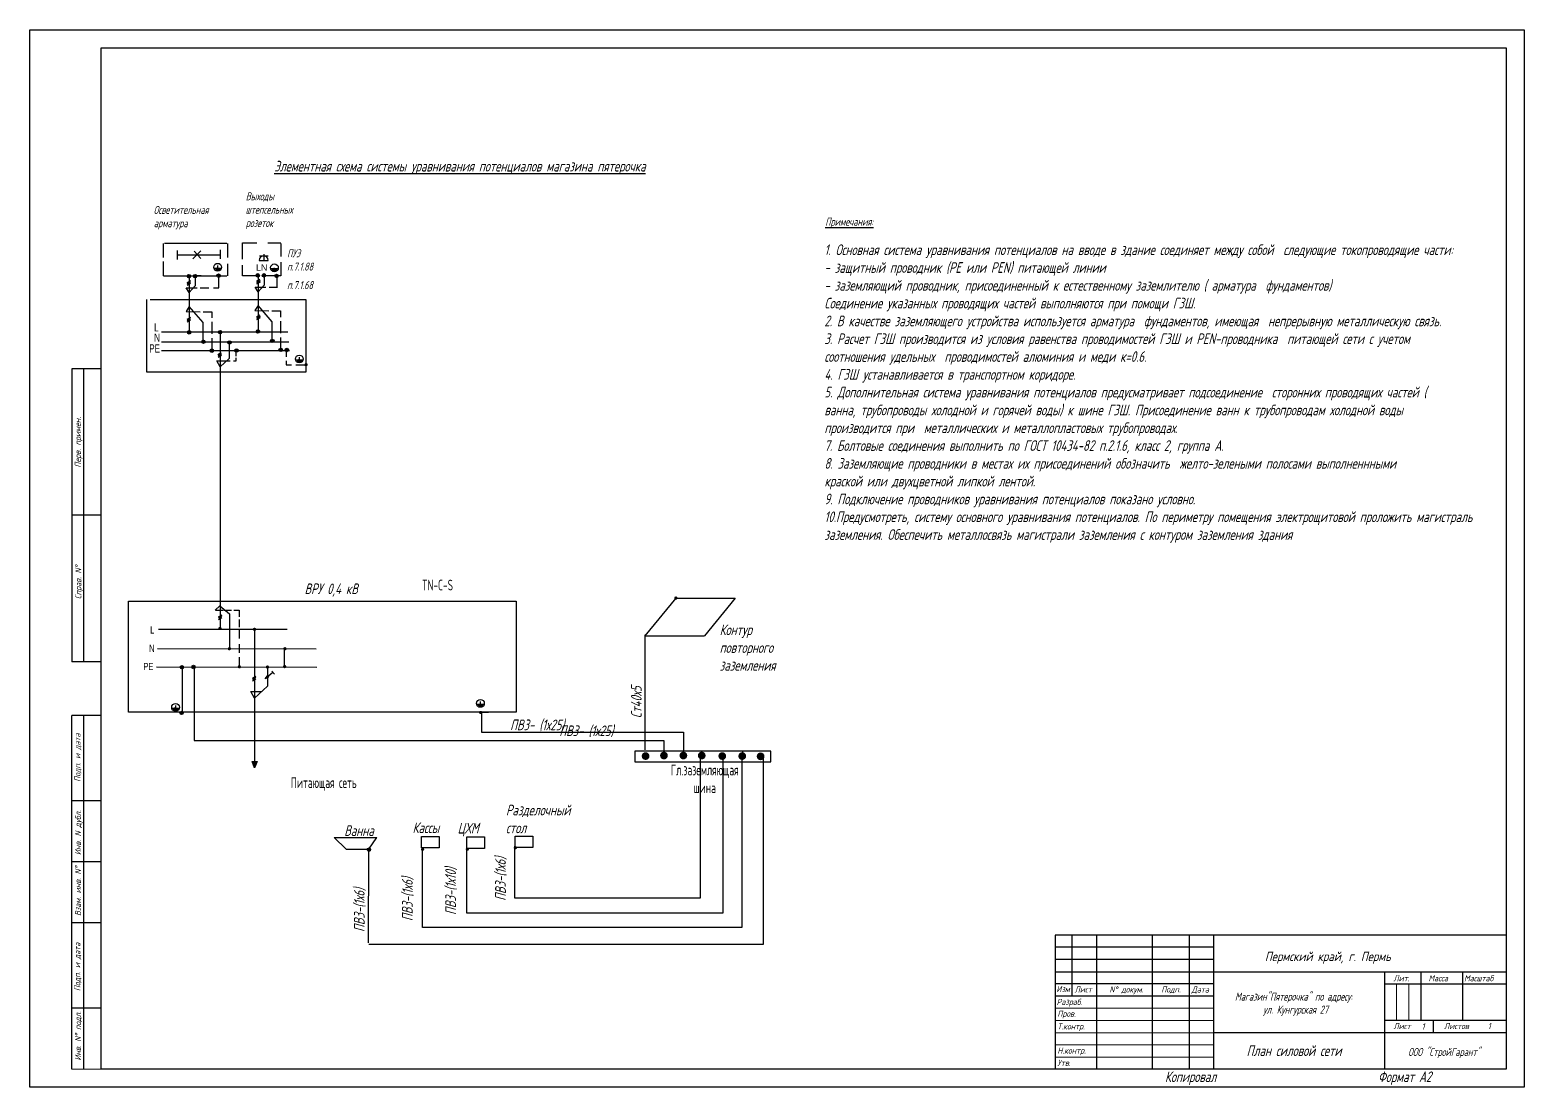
# Model space of a CAD drawing. Header units: millimetres. Extents: x -5700 to 80102, y -23640 to 6060.
# Drawn here: x 38102 to 80102, y -23640 to 6060 of the extents above; entities that cross this region are included whole.
import ezdxf

# ---------------------------------------------------------------- set-up
doc = ezdxf.new("R2010")
doc.units = ezdxf.units.MM
doc.layers.add('SHTAMP_Ном_пера__98', color=7, linetype='Continuous', lineweight=25, true_color=0x1f1f1f)
for name, color, linetype, lineweight in [('Основная', 7, 'Continuous', 40), ('СЛ - текст', 7, 'Continuous', 13), ('Стены', 7, 'Continuous', 35), ('текст', 250, 'Continuous', 20), ('тонкая', 7, 'Continuous', 20)]:
    doc.layers.add(name, color=color, linetype=linetype, lineweight=lineweight)
doc.styles.add('ROMANS', font='romans.shx', dxfattribs={"width": 0.7, "oblique": 15, "height": 1})
doc.styles.add('SPDS', font='SPDS.shx', dxfattribs={"width": 0.8, "height": 2.2})
doc.styles.get("Standard").update_dxf_attribs({"font": 'arial.ttf'})
doc.styles.add('стиль1', font='romans.shx', dxfattribs={"width": 0.75, "oblique": 15, "height": 3.5})

msp = doc.modelspace()

# ---------------------------------------------------------------- hatches: boundary and pattern name
at = {"linetype": 'ByBlock', "lineweight": 25}
h = msp.add_hatch(color=0, dxfattribs=at)
edge = h.paths.add_edge_path()
edge.add_arc((42570.72318, -858.44963), 47.96783, 0, 360)
h = msp.add_hatch(color=0, dxfattribs=at)
edge = h.paths.add_edge_path()
edge.add_arc((42745.26816, -858.44963), 47.96783, 0, 360)
h = msp.add_hatch(color=0, dxfattribs=at)
edge = h.paths.add_edge_path()
edge.add_arc((43405.50364, -843.28175), 47.96783, 0, 360)
h = msp.add_hatch(color=0, dxfattribs=at)
edge = h.paths.add_edge_path()
edge.add_arc((43373.71502, -633.89102), 15.63639, 0, 360)
h = msp.add_hatch(color=0, dxfattribs=at)
edge = h.paths.add_edge_path()
edge.add_arc((44505.89611, -835.69806), 47.96783, 0, 360)
h = msp.add_hatch(color=0, dxfattribs=at)
edge = h.paths.add_edge_path()
edge.add_arc((44680.44109, -835.69806), 47.96783, 0, 360)
h = msp.add_hatch(color=0, dxfattribs=at)
edge = h.paths.add_edge_path()
edge.add_arc((44967.38726, -649.05779), 15.63639, 0, 360)
h = msp.add_hatch(color=0, dxfattribs=at)
edge = h.paths.add_edge_path()
edge.add_arc((45037.11987, -850.86577), 47.96783, 0, 360)
h = msp.add_hatch(color=0, dxfattribs=at)
edge = h.paths.add_edge_path()
edge.add_arc((42578.31201, -2435.90173), 47.96783, 0, 360)
h = msp.add_hatch(color=0, dxfattribs=at)
edge = h.paths.add_edge_path()
edge.add_arc((43446.64506, -2431.21735), 47.96783, 0, 360)
h = msp.add_hatch(color=0, dxfattribs=at)
edge = h.paths.add_edge_path()
edge.add_arc((44513.48494, -2413.15016), 47.96783, 0, 360)
h = msp.add_hatch(color=0, dxfattribs=at)
edge = h.paths.add_edge_path()
edge.add_arc((42980.52458, -2701.33839), 47.96783, 0, 360)
h = msp.add_hatch(color=0, dxfattribs=at)
edge = h.paths.add_edge_path()
edge.add_arc((43215.781, -2951.60717), 47.96783, 0, 360)
h = msp.add_hatch(color=0, dxfattribs=at)
edge = h.paths.add_edge_path()
edge.add_arc((43712.25553, -2719.40748), 47.96783, 0, 360)
h = msp.add_hatch(color=0, dxfattribs=at)
edge = h.paths.add_edge_path()
edge.add_arc((43909.56796, -2946.92467), 47.96783, 0, 360)
h = msp.add_hatch(color=0, dxfattribs=at)
edge = h.paths.add_edge_path()
edge.add_arc((44915.69752, -2678.58682), 47.96783, 0, 360)
h = msp.add_hatch(color=0, dxfattribs=at)
edge = h.paths.add_edge_path()
edge.add_arc((45150.95394, -2928.8556), 47.96783, 0, 360)
h = msp.add_hatch(color=0, dxfattribs=at)
edge = h.paths.add_edge_path()
edge.add_arc((45321.10685, -2931.75594), 47.96783, 0, 360)
h = msp.add_hatch(color=0, dxfattribs=at)
edge = h.paths.add_edge_path()
edge.add_arc((45665.56874, -3212.42173), 15.63639, 0, 360)
h = msp.add_hatch(color=0, dxfattribs=at)
edge = h.paths.add_edge_path()
edge.add_arc((45864.31064, -3345.97002), 47.96783, 0, 360)
h = msp.add_hatch(color=0, dxfattribs=at)
edge = h.paths.add_edge_path()
edge.add_arc((56259.09875, -9901.57876), 47.96783, 0, 360)
h = msp.add_hatch(color=0, dxfattribs=at)
edge = h.paths.add_edge_path()
edge.add_arc((43443.86118, -10755.83117), 47.96783, 0, 360)
h = msp.add_hatch(color=0, dxfattribs=at)
edge = h.paths.add_edge_path()
edge.add_arc((44415.2411, -10778.5823), 47.96783, 0, 360)
h = msp.add_hatch(color=0, dxfattribs=at)
edge = h.paths.add_edge_path()
edge.add_arc((43709.47478, -11324.62511), 47.96783, 0, 360)
h = msp.add_hatch(color=0, dxfattribs=at)
edge = h.paths.add_edge_path()
edge.add_arc((45270.94385, -11324.62315), 47.96783, 0, 360)
h = msp.add_hatch(color=0, dxfattribs=at)
edge = h.paths.add_edge_path()
edge.add_arc((42374.6368, -11846.03758), 47.96783, 0, 360)
h = msp.add_hatch(color=0, dxfattribs=at)
edge = h.paths.add_edge_path()
edge.add_arc((42699.75209, -11839.02824), 47.96783, 0, 360)
h = msp.add_hatch(color=0, dxfattribs=at)
edge = h.paths.add_edge_path()
edge.add_arc((43990.2612, -11832.7461), 47.96783, 0, 360)
h = msp.add_hatch(color=0, dxfattribs=at)
edge = h.paths.add_edge_path()
edge.add_arc((44779.50778, -11840.32859), 47.96783, 0, 360)
h = msp.add_hatch(color=0, dxfattribs=at)
edge = h.paths.add_edge_path()
edge.add_arc((45263.35588, -11825.16174), 47.96783, 0, 360)
h = msp.add_hatch(color=0, dxfattribs=at)
edge = h.paths.add_edge_path()
edge.add_arc((42188.76161, -12996.17739), 15.63639, 0, 360)
h = msp.add_hatch(color=0, dxfattribs=at)
edge = h.paths.add_edge_path()
edge.add_arc((50757.52586, -12887.09969), 15.63639, 0, 360)
h = msp.add_hatch(color=0, dxfattribs=at)
edge = h.paths.add_edge_path()
edge.add_arc((42365.84044, -13128.29162), 47.96783, 0, 360)
h = msp.add_hatch(color=0, dxfattribs=at)
edge = h.paths.add_edge_path()
edge.add_arc((50772.50674, -13117.0762), 47.96783, 0, 360)
h = msp.add_hatch(color=0, dxfattribs=at)
edge = h.paths.add_edge_path()
edge.add_arc((55407.83796, -14340.55371), 109.39786, 0, 360)
h = msp.add_hatch(color=0, dxfattribs=at)
edge = h.paths.add_edge_path()
edge.add_arc((55923.88609, -14325.38498), 109.39786, 0, 360)
h = msp.add_hatch(color=0, dxfattribs=at)
edge = h.paths.add_edge_path()
edge.add_arc((56470.28925, -14325.38498), 109.39786, 0, 360)
h = msp.add_hatch(color=0, dxfattribs=at)
edge = h.paths.add_edge_path()
edge.add_arc((56986.33425, -14325.38498), 109.39786, 0, 360)
h = msp.add_hatch(color=0, dxfattribs=at)
edge = h.paths.add_edge_path()
edge.add_arc((57563.08617, -14340.55371), 109.39786, 0, 360)
h = msp.add_hatch(color=0, dxfattribs=at)
edge = h.paths.add_edge_path()
edge.add_arc((58124.67156, -14340.55568), 109.39786, 0, 360)
h = msp.add_hatch(color=0, dxfattribs=at)
edge = h.paths.add_edge_path()
edge.add_arc((58640.71655, -14348.13808), 109.39786, 0, 360)
msp.add_hatch(color=0, dxfattribs=at).paths.add_polyline_path([(44490.37712, -14491.21906), (44416.76843, -14668.5812), (44346.18678, -14491.21906)])
h = msp.add_hatch(color=0, dxfattribs=at)
edge = h.paths.add_edge_path()
edge.add_arc((47630.40615, -16968.9141), 47.96783, 0, 360)
h = msp.add_hatch(color=0, dxfattribs=at)
edge = h.paths.add_edge_path()
edge.add_arc((49139.16149, -16959.00461), 47.96783, 0, 360)
h = msp.add_hatch(color=0, dxfattribs=at)
edge = h.paths.add_edge_path()
edge.add_arc((50397.80651, -16956.34189), 47.96783, 0, 360)
h = msp.add_hatch(color=0, dxfattribs=at)
edge = h.paths.add_edge_path()
edge.add_arc((51747.83011, -16916.09131), 47.96783, 0, 360)

# ---------------------------------------------------------------- linework, layer by layer
at = {"color": 0, "linetype": 'ByBlock', "lineweight": 25}
for p, q in [((41859.08611, -330.45775), (41859.08611, 63.90531)), ((43640.15834, 59.77452), (41888.64664, 59.77452)), ((43657.65876, 56.32146), (43657.65876, -330.45775)), ((44076.05988, 73.97436), (44484.74613, 73.97436)), ((44076.05988, -378.1584), (44076.05988, 73.97436)), ((44791.26034, 73.97436), (45156.15885, 73.97436)), ((45156.15885, 59.38949), (45156.15885, -305.23352)), ((42240.26643, -133.36253), (42240.26643, -391.21533)), ((42240.26643, -254.70507), (43454.4927, -254.70507)), ((42907.86366, -151.36933), (42680.19607, -371.30252)), ((42718.14075, -158.95319), (42907.86366, -363.71867)), ((43454.49243, -118.19481), (43454.49243, -376.04762)), ((44542.59247, -415.97022), (44801.92611, -415.97022)), ((44554.68803, -283.90207), (44801.327, -283.90207)), ((44676.11131, -238.39785), (44676.11131, -416.62059)), ((41859.45497, -844.49072), (41859.08611, -444.21627)), ((43294.56081, -632.4438), (43484.28372, -632.4438)), ((43318.69201, -661.38336), (43453.3966, -661.38336)), ((43347.14927, -687.92667), (43424.9362, -687.92667)), ((43377.50744, -554.26109), (43377.50744, -633.89102)), ((43657.65876, -512.47132), (43657.65876, -846.1632)), ((44076.05988, -844.87574), (44076.05988, -553.17733)), ((44516.71313, -826.33694), (44516.71313, -2403.78904)), ((44683.66928, -826.33694), (44683.66928, -1106.94132)), ((44888.23305, -647.61056), (45077.95595, -647.61056)), ((44912.36425, -676.55013), (45047.06884, -676.55013)), ((44940.82151, -703.09344), (45018.60844, -703.09344)), ((45156.15885, -465.66786), (45156.15885, -844.87574)), ((41859.45497, -844.49072), (43640.15834, -844.49072)), ((42581.5402, -1319.29048), (42498.06226, -1190.36425)), ((42498.06226, -1190.36425), (42801.61869, -1190.36425)), ((42612.33459, -989.64067), (42517.47314, -1046.5201)), ((42619.92342, -1023.7682), (42525.06197, -1080.64762)), ((42619.92342, -1065.47957), (42525.06197, -1122.359)), ((42581.5402, -849.08851), (42581.5402, -2426.54061)), ((42748.49634, -1129.69289), (42581.5402, -1319.29048)), ((42915.45249, -849.08851), (42695.374, -849.08851)), ((42748.49634, -849.08851), (42748.49634, -1129.69289)), ((42892.68573, -1190.36425), (43127.94216, -1190.36425)), ((43264.54244, -1190.36425), (43416.32066, -1190.36425)), ((43416.32066, -1190.36425), (43416.32066, -849.08851)), ((44484.74613, -844.87574), (44076.05988, -844.87574)), ((44516.71313, -1296.53891), (44433.2352, -1167.61268)), ((44433.2352, -1167.61268), (44736.79163, -1167.61268)), ((44562.68554, -951.72081), (44467.82409, -1008.60024)), ((44570.27437, -985.84834), (44475.41292, -1042.72777)), ((44570.27437, -1027.55972), (44475.41292, -1084.43915)), ((44683.66928, -1106.94132), (44516.71313, -1296.53891)), ((45156.15885, -844.87574), (44659.89711, -844.87574)), ((44827.85867, -1167.61268), (45063.11509, -1167.61268)), ((45055.80237, -1167.94879), (45055.80237, -849.4248)), ((41392.32326, -3555.63923), (41392.32326, -1513.75009)), ((41479.89875, -1513.75009), (45858.67751, -1513.75009)), ((45858.67751, -1513.75009), (45858.67751, -3555.63923)), ((42581.5402, -1706.06969), (42490.47343, -1850.16381)), ((42490.47343, -1850.16381), (42885.0969, -1857.74783)), ((42612.33459, -2021.05138), (42517.47314, -2077.93081)), ((42619.92342, -2055.1789), (42525.06197, -2112.05833)), ((42619.92342, -2096.89028), (42525.06197, -2153.76971)), ((42976.16367, -2161.10395), (42581.5402, -1706.06969)), ((42968.57484, -1857.74783), (43211.42009, -1857.74783)), ((43211.42009, -1857.74783), (43211.42009, -2032.17754)), ((44516.71313, -1683.31812), (44425.64637, -1827.41224)), ((44425.64637, -1827.41224), (44820.26984, -1834.99626)), ((44562.68554, -1952.79603), (44467.82409, -2009.67546)), ((44570.27437, -1986.92355), (44475.41292, -2043.80298)), ((44570.27437, -2028.63493), (44475.41292, -2085.51436)), ((44911.3366, -2138.35238), (44516.71313, -1683.31812)), ((44903.74777, -1834.99626), (45146.59303, -1834.99626)), ((45146.59303, -1834.99626), (45146.59303, -2009.42597)), ((41797.83807, -2426.8693), (45349.44958, -2426.8693)), ((42976.16367, -2699.56113), (42976.16367, -2161.10395)), ((43211.42009, -2145.93606), (43211.42009, -2479.62794)), ((43447.10144, -2398.97594), (43447.10144, -10771.60626)), ((44911.3366, -2676.80956), (44911.3366, -2138.35238)), ((45146.59303, -2123.1845), (45146.59303, -2456.87637)), ((41797.83807, -2699.88982), (45379.80544, -2699.88982)), ((43211.42009, -2600.97049), (43211.42009, -2942.24605)), ((43704.52436, -2702.12007), (43704.52436, -3172.32317)), ((45146.59303, -2578.21892), (45146.59303, -2919.49448)), ((41797.83807, -2942.57474), (45394.9831, -2942.57474)), ((43446.50186, -3407.42472), (43355.43362, -3240.57852)), ((43355.43362, -3240.57852), (43727.29142, -3240.57852)), ((43477.47032, -3014.5442), (43382.60887, -3071.42363)), ((43485.05915, -3048.67172), (43390.1977, -3105.55115)), ((43485.05915, -3090.3831), (43390.1977, -3147.26253)), ((43704.52436, -3172.32317), (43446.50186, -3407.42472)), ((43825.94763, -3240.57852), (43901.83679, -3240.57852)), ((43901.83679, -3104.06782), (43901.83679, -2944.80598)), ((43901.83679, -3240.57852), (43901.83679, -3157.15444)), ((45307.57376, -2968.28185), (45307.57376, -3119.95999)), ((45307.57376, -3241.30237), (45307.57376, -3347.47703)), ((45307.57376, -3347.47703), (45459.35198, -3347.47703)), ((45572.78779, -3346.79696), (45853.57735, -3346.79696)), ((45586.41452, -3210.9745), (45776.13743, -3210.9745)), ((45610.54573, -3239.91407), (45745.25031, -3239.91407)), ((45639.00298, -3266.45738), (45716.78992, -3266.45738)), ((45669.36115, -3132.79179), (45669.36115, -3212.42173)), ((45858.67751, -3555.63923), (41392.32326, -3555.63923)), ((40870.00136, -13110.18658), (40870.00136, -9985.61799)), ((40870.00136, -9985.61799), (51767.68141, -9985.61799)), ((51767.68141, -9985.61799), (51767.68141, -13110.18658)), ((56253.96205, -9903.20296), (55391.43711, -10963.09283)), ((56253.96205, -9903.20296), (57924.27246, -9903.20296)), ((57924.27246, -9903.20296), (57061.74752, -10963.09283)), ((43312.41869, -10242.65581), (43441.43015, -10121.31327)), ((43320.00752, -10242.65581), (43524.90836, -10242.65581)), ((43493.0637, -10378.90267), (43398.20224, -10435.7821)), ((43500.65253, -10413.03019), (43405.79107, -10469.90962)), ((43500.65253, -10454.74157), (43405.79107, -10511.621)), ((43441.43015, -10121.31327), (43714.63126, -10341.24645)), ((43540.0886, -10242.65581), (43615.97771, -10242.65581)), ((43608.3863, -10242.65581), (43767.75361, -10242.65581)), ((43714.63126, -10341.24645), (43714.63126, -10781.11299)), ((43836.05362, -10242.65581), (43987.83211, -10242.65581)), ((43987.83211, -10242.65581), (43987.83211, -10424.66955)), ((41719.95975, -10774.34412), (45332.2827, -10774.34412)), ((43715.70108, -10785.38653), (43715.70108, -11316.26061)), ((43987.83211, -10508.09248), (43987.83211, -10720.44181)), ((43987.83211, -10765.94511), (43987.83211, -11038.9658)), ((44416.76843, -10770.45358), (44416.76843, -14668.5812)), ((41689.60416, -11320.38516), (46144.56153, -11326.76252)), ((43988.90266, -11194.91667), (43988.90266, -11437.60258)), ((45253.70958, -11321.66814), (45253.70958, -11791.80906)), ((55391.43711, -10963.09283), (57061.74752, -10963.09283)), ((55396.79763, -14169.47144), (55396.79763, -10938.39333)), ((43988.90266, -11558.94456), (43988.90266, -11831.96596)), ((41659.2483, -11836.0906), (46167.02612, -11842.81863)), ((42379.38947, -11836.0906), (42379.38947, -13092.62097)), ((42717.01826, -11839.23988), (42717.01826, -13356.02045)), ((44449.26767, -12100.44929), (44354.40621, -12157.32872)), ((44456.8565, -12134.57682), (44361.99504, -12191.45624)), ((44456.8565, -12176.28819), (44361.99504, -12233.16762)), ((44931.55556, -11991.71115), (44719.06405, -12166.14171)), ((44719.06405, -12166.14171), (44779.77725, -12082.7196)), ((44810.13229, -12120.63749), (44719.06405, -12166.14171)), ((44779.77725, -12082.7196), (44810.13229, -12120.63749)), ((44781.03825, -11836.0906), (44781.03825, -12378.24063)), ((44901.19739, -11953.79326), (44977.08654, -12037.21537)), ((44310.52424, -12529.92006), (44598.90178, -12529.92006)), ((44416.76843, -12711.93302), (44310.52424, -12529.92006)), ((44781.03825, -12378.24063), (44416.76843, -12711.93302)), ((42109.6074, -12994.73016), (42299.3303, -12994.73016)), ((42192.55403, -12916.54745), (42192.55403, -12996.17739)), ((50678.37164, -12885.65247), (50868.09455, -12885.65247)), ((50702.50285, -12914.59203), (50837.20743, -12914.59203)), ((50730.9601, -12941.13534), (50808.74704, -12941.13534)), ((50761.31828, -12807.46976), (50761.31828, -12887.09969)), ((51767.68141, -13110.18658), (40870.00136, -13110.18658)), ((42133.7386, -13023.66973), (42268.44318, -13023.66973)), ((42162.19586, -13050.21304), (42239.98279, -13050.21304)), ((42717.09981, -13356.60991), (42717.09981, -13903.55179)), ((50989.47246, -13113.00411), (50792.16003, -13113.00411)), ((42717.09981, -13903.55179), (55920.85592, -13903.55179)), ((55104.65462, -14198.03054), (55104.65462, -14501.38744)), ((58926.80118, -14198.03054), (55104.65462, -14198.03054)), ((55920.81551, -13903.55179), (55920.64261, -14390.75003)), ((58130.37352, -14198.03054), (58130.37352, -14267.70371)), ((58926.80118, -14501.38744), (58926.80118, -14198.03054)), ((44346.18678, -14491.21906), (44490.37712, -14491.21906)), ((44416.76843, -14668.5812), (44346.18678, -14491.21906)), ((44490.37712, -14491.21906), (44416.76843, -14668.5812)), ((55104.65462, -14501.38744), (58926.80118, -14501.38744)), ((46653.69688, -16626.22511), (47852.74426, -16626.22511)), ((46653.69688, -16626.22511), (46987.60853, -16959.91751)), ((47625.0768, -16959.91751), (47852.74426, -16626.22511)), ((46987.60853, -16959.91751), (47625.0768, -16959.91751)), ((47623.45844, -19590.22048), (47625.0768, -16959.91751))]:
    msp.add_line(p, q, dxfattribs=at)
at = {"color": 0}
for p, q in [((71373.44378, -19711.52645), (66916.42816, -19711.52645)), ((71373.44378, -20054.3738), (66916.42816, -20054.3738)), ((71373.44378, -20740.06851), (66916.42816, -20740.06851)), ((71373.44378, -21082.91587), (66916.42816, -21082.91587)), ((76173.30675, -23140), (76173.30675, -23140))]:
    msp.add_line(p, q, dxfattribs=at)
at = {"color": 0, "linetype": 'ByBlock', "lineweight": 25}
for points in [[(38101.7803, 6060), (80101.7803, 6060), (80101.7803, -23640), (38101.7803, -23640)], [(40101.7803, 5560), (79601.7803, 5560), (79601.7803, -23140), (40101.7803, -23140)]]:
    msp.add_lwpolyline(points, close=True, dxfattribs=at)
for centre, radius in [((42570.72318, -858.44963), 47.96783), ((42745.26816, -858.44963), 47.96783), ((43381.83457, -607.79556), 109.44659), ((43405.50364, -843.28175), 47.96783), ((43373.71502, -633.89102), 15.63639), ((44505.89611, -835.69806), 47.96783), ((44680.44109, -835.69806), 47.96783), ((44975.50681, -622.96233), 109.44659), ((44967.38726, -649.05779), 15.63639), ((45037.11987, -850.86577), 47.96783), ((42578.31201, -2435.90173), 47.96783), ((43446.64506, -2431.21735), 47.96783), ((44513.48494, -2413.15016), 47.96783), ((42980.52458, -2701.33839), 47.96783), ((43215.781, -2951.60717), 47.96783), ((43712.25553, -2719.40748), 47.96783), ((43909.56796, -2946.92467), 47.96783), ((44915.69752, -2678.58682), 47.96783), ((45150.95394, -2928.8556), 47.96783), ((45321.10685, -2931.75594), 47.96783), ((45673.68829, -3186.32627), 109.44659), ((45665.56874, -3212.42173), 15.63639), ((42374.6368, -11846.03758), 47.96783), ((42699.75209, -11839.02824), 47.96783), ((42196.88116, -12970.08193), 109.44659), ((42188.76161, -12996.17739), 15.63639), ((50765.64541, -12861.00423), 109.44659), ((50757.52586, -12887.09969), 15.63639), ((42365.84044, -13128.29162), 47.96783), ((47630.40615, -16968.9141), 47.96783)]:
    msp.add_circle(centre, radius, dxfattribs=at)
msp.add_arc((44672.25929, -415.97022), 129.66682, 0, 180, dxfattribs=at)
at = {"layer": 'Основная', "color": 0, "lineweight": -2}
for p, q in [((39278.94665, -3460.56181), (39278.94665, -11688.89833)), ((40101.7803, -3460.56181), (39278.94665, -3460.56181)), ((39621.79401, -11688.89833), (39621.79401, -3460.56181)), ((40101.7803, -7574.73007), (39278.94665, -7574.73007)), ((40101.7803, -11688.89833), (39278.94665, -11688.89833)), ((39278.94665, -23140), (39278.94665, -13197.4267)), ((40101.7803, -13197.4267), (39278.94665, -13197.4267)), ((39621.79401, -23140), (39621.79401, -13197.4267)), ((40101.7803, -15597.35818), (39278.94665, -15597.35818)), ((40101.7803, -17311.59496), (39278.94665, -17311.59496)), ((40101.7803, -19025.83174), (39278.94665, -19025.83174)), ((66916.42816, -19368.67909), (66916.42816, -23140)), ((79601.7803, -19368.67909), (66916.42816, -19368.67909)), ((67396.41446, -21082.91587), (67396.41446, -19368.67909)), ((68082.10917, -19368.67909), (68082.10917, -23140)), ((69659.207, -23140), (69659.207, -19368.67909)), ((70687.74907, -19368.67909), (70687.74907, -23140)), ((71373.44378, -19368.67909), (71373.44378, -23140)), ((40101.7803, -23140), (40101.7803, -20397.22116)), ((66916.42816, -20397.22116), (79601.7803, -20397.22116)), ((76173.30675, -20397.22116), (76173.30675, -23140)), ((77201.84882, -20397.22116), (77201.84882, -21768.61058)), ((78367.52983, -20397.22116), (78367.52983, -21768.61058)), ((76173.30675, -20740.06851), (79601.7803, -20740.06851)), ((40101.7803, -21425.76322), (39278.94665, -21425.76322)), ((79601.7803, -21768.61058), (76173.30675, -21768.61058)), ((77544.69617, -21768.61058), (77544.69617, -22111.45793)), ((79601.7803, -22111.45793), (71373.44378, -22111.45793))]:
    msp.add_line(p, q, dxfattribs=at)
at = {"layer": 'СЛ - текст'}
msp.add_line((40101.7803, -23140), (39278.94665, -23140), dxfattribs=at)
at = {"layer": 'Стены', "linetype": 'ByBlock', "lineweight": 25}
for p, q in [((50795.57093, -13137.01063), (50795.57093, -13672.20274)), ((50795.57093, -13672.20274), (56472.91072, -13672.20274)), ((56472.91072, -13672.20274), (56472.91072, -14220.13754)), ((56946.56519, -14365.89198), (56946.56519, -18328.99762)), ((57581.42844, -14339.47135), (57581.42844, -18751.72895)), ((58117.12132, -14448.04133), (58117.12132, -19153.41903)), ((58725.21679, -19624.06572), (58725.21679, -14407.16813)), ((49139.43532, -19153.41903), (49139.43532, -17000.48669)), ((50386.31356, -18751.72895), (50386.31356, -16928.70031)), ((51735.39752, -18328.99762), (51735.39752, -16875.85889)), ((56946.56519, -18328.99762), (51735.39752, -18328.99762)), ((57581.42844, -18751.72895), (50386.31356, -18751.72895)), ((58117.12132, -19153.41903), (49139.43532, -19153.41903)), ((47625.91497, -19624.06572), (58725.21679, -19624.06572))]:
    msp.add_line(p, q, dxfattribs=at)
for points in [[(49113.87636, -16599.0723), (49609.60277, -16599.0723), (49609.60277, -16922.80978), (49113.87636, -16922.80978)], [(50380.45693, -16610.89508), (50876.18333, -16610.89508), (50876.18333, -16934.63256), (50380.45693, -16934.63256)], [(51739.69486, -16586.21144), (52235.42126, -16586.21144), (52235.42126, -16909.94892), (51739.69486, -16909.94892)]]:
    msp.add_lwpolyline(points, close=True, dxfattribs=at)
at = {"layer": 'тонкая', "color": 0}
for p, q in [((76515.30643, -20754.37842), (76515.30643, -21768.61058)), ((76863.49852, -20754.37842), (76863.49852, -21768.61058)), ((66916.42816, -21425.76322), (71373.44378, -21425.76322)), ((71373.44378, -21768.61058), (66916.42816, -21768.61058)), ((71373.44378, -22111.45793), (66916.42816, -22111.45793))]:
    msp.add_line(p, q, dxfattribs=at)
for points in [[(66916.42816, -22454.30529), (71373.44378, -22454.30529)], [(66916.42816, -22797.15264), (71373.44378, -22797.15264)]]:
    msp.add_lwpolyline(points, dxfattribs=at)

# ---------------------------------------------------------------- texts
at = {"color": 0, "linetype": 'ByBlock', "lineweight": 25}
msp.add_text('LN', height=180, dxfattribs=at).set_placement((44456.27833, -705.33051))
for s, height, width, p in [('L', 230, 0.7, (41594.7404, -2411.71424)), ('N', 230, 0.7, (41594.7404, -2699.90264)), ('PE', 230, 0.7, (41458.14011, -3003.25876)), ('L', 200, 0.65, (41484.25542, -10898.49051)), ('N', 200, 0.65, (41453.90038, -11414.19609)), ('PE', 200, 0.65, (41294.53617, -11922.31826))]:
    msp.add_text(s, height=height, dxfattribs=dict(at, width=width)).set_placement(p)
at = {"color": 0, "linetype": 'ByBlock', "lineweight": 25, "style": 'ROMANS', "oblique": 15}
for s, height, width, p in [('Пермский край, г. Пермь', 263.2859491, 0.8, (72815.29294, -20099.75029)), ('Копировал', 300, 0.7, (70005.42969, -23498.45839)), ('Формат А2', 300, 0.7, (75997.65343, -23499.5839))]:
    msp.add_text(s, height=height, dxfattribs=dict(at, width=width)).set_placement(p)
at = {"color": 0, "linetype": 'ByBlock', "lineweight": 25}
for s, width, insert, char_height, attachment_point, style in [('{\\Fromans|c128;\\LЭлементная схема системы уравнивания потенциалов\\Fromans|c204; магазина пятерочка}', 30353.0753719, (44969.9893, 2381.60661), 300, 1, 'ROMANS'), ('\\pi11.625;Выходы\\P\\pi8.8868;штепсельных \\P\\pi11.707;розеток', 41.0572607, (44157.2737, 1497.89213), 225, 1, 'ROMANS'), ('\\pi8.0258;Осветительная\\P\\pi10.841;арматура ', 41.0572607, (41573.26387, 1116.1396), 225, 1, 'ROMANS'), ('ПУЭ п.7.1.88', 41.0572607, (45330.84464, -101.66039), 225, 1, 'ROMANS'), ('п.7.1.68', 41.0572607, (45330.84464, -997.07462), 225, 1, 'ROMANS'), ('ВРУ 0,4 кВ', 2027.0329033, (45821.18464, -9491.19048), 300, 1, 'ROMANS'), ('TN-C-S', 41.0572607, (49123.92556, -9386.22415), 300, 1, 'SPDS'), ('Контур повторного заземления', 41.0572607, (57489.33564, -10642.94418), 300, 1, 'ROMANS'), ('ПВ3- (1х25)', 1904.9695277, (51599.32914, -13313.96537), 300, 1, 'ROMANS'), ('ПВ3- (1х25)', 1904.9695277, (52981.04142, -13480.48672), 300, 1, 'ROMANS'), ('Гл.заземляющая^Jшина', 41.0572607, (57072.71503, -14980.99718), 300, 5, 'SPDS'), ('Питающая сеть', 2249.0155482, (45434.18843, -14936.79265), 300, 1, 'SPDS'), ('Разделочный стол ', 1879.3917407, (51482.29887, -15708.50229), 300, 1, 'ROMANS'), ('Ванна ', 41.0572607, (46936.80718, -16284.36757), 300, 1, 'ROMANS'), ('Кассы ', 41.0572607, (48856.48038, -16203.85538), 300, 1, 'ROMANS'), ('ЦХМ ', 41.0572607, (50123.06095, -16215.67816), 300, 1, 'ROMANS')]:
    msp.add_mtext_dynamic_manual_height_columns(s, width=width, gutter_width=12.5, heights=[0], dxfattribs=dict(at, insert=insert, char_height=char_height, attachment_point=attachment_point, style=style))
at = {"color": 0, "linetype": 'ByBlock', "lineweight": 25, "attachment_point": 1, "style": 'ROMANS'}
for s, insert, char_height, width in [('\\pi59.899;{\\Fromans|c128;\\LПримечания:}', (60396.76023, 783.44252), 225, 31628.470164), ('1. Основная система уравнивания потенциалов на вводе в здание соединяет между собой  следующие токопроводящие части: \\P- защитный проводник (PE или PEN) питающей линии \\P- заземляющий проводник, присоединенный к естественному заземлителю ( арматура  фундаментов) \\PСоединение указанных проводящих частей выполняются при помощи ГЗШ. \\P2. В качестве заземляющего устройства используется арматура  фундаментов, имеющая  непрерывную металлическую связь.  \\P3. Расчет ГЗШ производится из условия равенства проводимостей ГЗШ и PEN-проводника  питающей сети с учетом соотношения удельных  проводимостей алюминия и меди к=0.6.    \\P4. ГЗШ устанавливается в транспортном коридоре. \\P5. Дополнительная система уравнивания потенциалов предусматривает подсоединение  сторонних проводящих частей ( ванна, трубопроводы холодной и горячей воды) к шине ГЗШ. Присоединение ванн к трубопроводам холодной воды производится при  металлических и металлопластовых трубопроводах.  \\P7. Болтовые соединения выполнить по ГОСТ 10434-82 п.2.1.6, класс 2, группа А. \\P8. Заземляющие проводники в местах их присоединений обозначить  желто-зелеными полосами выполненнными краской или двухцветной липкой лентой. \\P9. Подключение проводников уравнивания потенциалов показано условно. \\P10.Предусмотреть, систему основного уравнивания потенциалов. По периметру помещения электрощитовой проложить магистраль\\Pзаземления. Обеспечить металлосвязь магистрали заземления с контуром заземления здания', (60434.0314, 34.03762), 300, 18416.4716566)]:
    msp.add_mtext(s, dxfattribs=dict(at, insert=insert, char_height=char_height, width=width))
at = {"color": 0, "linetype": 'ByBlock', "lineweight": 25, "attachment_point": 1, "rotation": 90, "style": 'ROMANS'}
for s, insert, char_height in [('{\\H300x;Ст40х5}', (54998.34923, -13274.83901), 1), ('ПВ3-(1х6)', (51179.89258, -18408.25988), 300), ('ПВ3-(1х10)', (49777.90324, -18804.57042), 300), ('ПВ3-(1х6)', (47209.61994, -19282.13261), 300), ('ПВ3-(1х6)', (48563.45055, -18977.35991), 300)]:
    msp.add_mtext_dynamic_manual_height_columns(s, width=4.663608, gutter_width=12.5, heights=[0], dxfattribs=dict(at, insert=insert, char_height=char_height))
at = {"layer": 'SHTAMP_Ном_пера__98', "color": 0, "linetype": 'ByBlock', "lineweight": 25, "attachment_point": 5, "line_spacing_factor": 0.971274, "style": 'ROMANS'}
for s, insert, char_height, width in [('Магазин"Пятерочка" по адресу:\\P ул. Кунгурская 27', (73625.63568, -21310.86952), 225, 3873.2001314), ('План силовой сети', (73634.02108, -22616.64472), 300, 7000), ('ООО "СтройГарант"', (77852.7529, -22683.54803), 225, 3689.6034303)]:
    msp.add_mtext(s, dxfattribs=dict(at, insert=insert, char_height=char_height, width=width))
at = {"layer": 'текст', "color": 0, "lineweight": -2, "style": 'стиль1', "oblique": 15, "width": 0.75}
for s, p in [('Перв. примен.', (39536.2818, -6236.76792)), ('Справ. N%%d', (39546.91492, -9931.63951)), ('Подп. и дата', (39523.99755, -15064.54702)), ('Инв. N дубл.', (39540.77193, -17123.33808)), ('Взам. инв. N%%d', (39540.77193, -18832.58753)), ('Подп. и дата', (39520.55383, -20943.46973)), ('Инв. N%%d подл.', (39540.77193, -22895.38287))]:
    msp.add_text(s, height=171.4236776, rotation=90, dxfattribs=at).set_placement(p)
at = {"layer": 'текст', "color": 0, "style": 'стиль1', "oblique": 15, "width": 0.75}
for s, height, p in [('Лит.', 171.423678, (76428.24578, -20667.02923)), ('Масса', 171.423678, (77413.89762, -20667.02923)), ('Масштаб', 171.423678, (78414.4783, -20667.02923)), ('Изм', 171.423678, (66953.80711, -20972.37383)), ('Лист', 171.423678, (67466.4164, -20982.68012)), ('N%%d докум. ', 171.4236776, (68445.83977, -20982.68012)), ('Подп.', 171.423678, (69903.11272, -20982.68012)), ('Дата', 171.423678, (70756.87875, -20982.68012)), ('Разраб.', 171.423678, (66961.77273, -21332.42768)), ('Пров.', 171.423678, (66982.40531, -21663.76314)), ('1', 175.42039, (79081.25706, -22012.52424)), ('Т.контр.', 171.423678, (66982.40531, -22019.97536)), ('Лист', 171.423678, (76428.24578, -22011.9421)), ('1', 175.42039, (77222.88322, -22022.77976)), ('Листов', 171.423678, (77849.30778, -22011.9421)), ('Н.контр.', 171.423678, (66982.40531, -22700.3368)), ('Утв.', 171.423678, (66982.40531, -23044.52909))]:
    msp.add_text(s, height=height, dxfattribs=at).set_placement(p)

doc.saveas('drawing.dxf')
